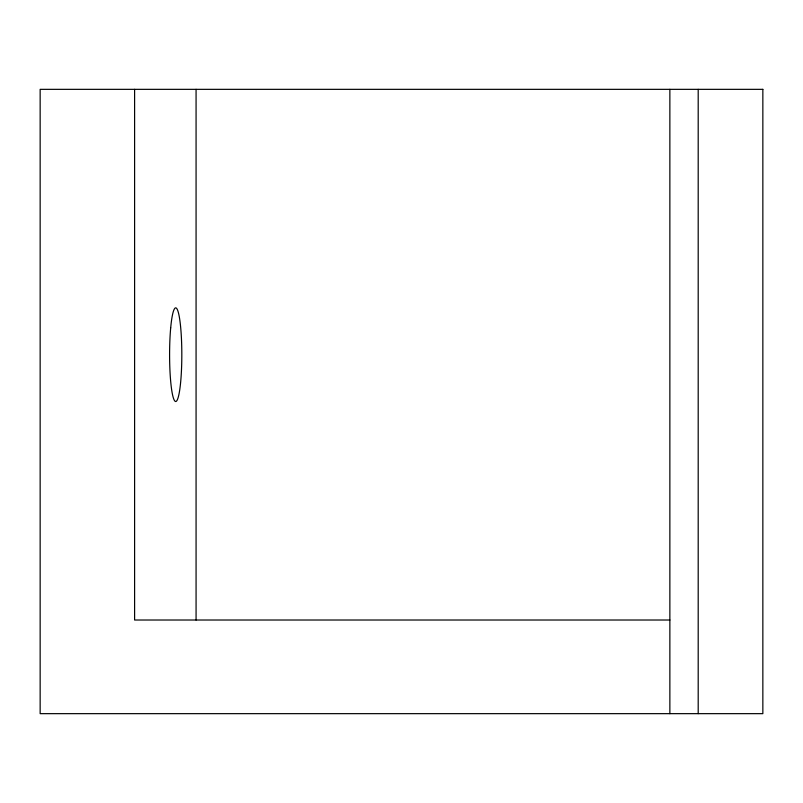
<?xml version="1.0" encoding="UTF-8"?>
<svg xmlns="http://www.w3.org/2000/svg" width="803" height="803" viewBox="0 0 803 803"><rect width="100%" height="100%" fill="white"/><g stroke="black" fill="none" stroke-linecap="round" stroke-linejoin="round"><path stroke-width="1.2" d="M669.903 620.016L134.603 620.016L134.603 89.344M698.198 89.344L698.198 713.656M669.863 89.344L669.863 713.656M196.073 89.344L196.073 620.016M762.85 89.344L40.15 89.344L40.15 713.656L762.85 713.656L762.85 89.344M170.688 327.905A46.825 6.113 90 0 0 175.184 401.329A46.825 6.113 90 0 0 181.237 334.801A46.825 6.113 90 0 0 170.688 327.905"/></g></svg>
